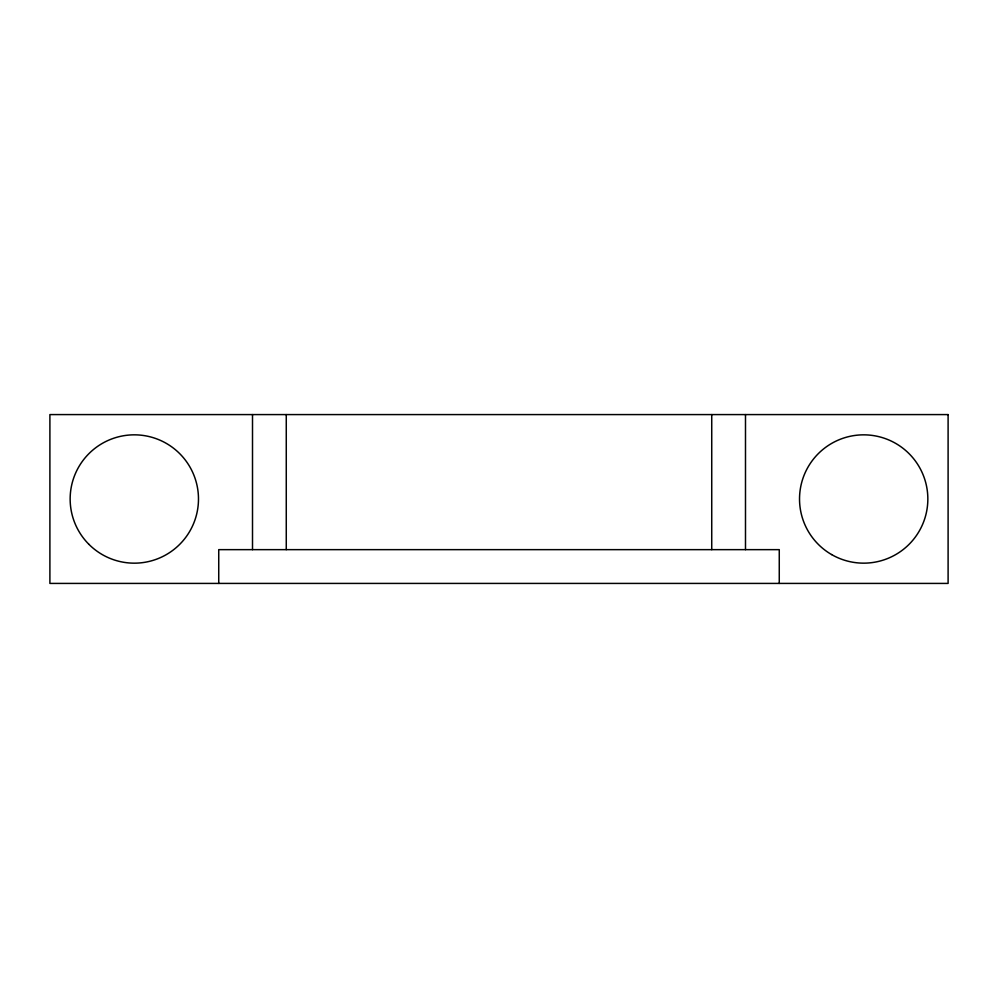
<?xml version="1.0" encoding="UTF-8"?>
<svg xmlns="http://www.w3.org/2000/svg" width="998" height="998" viewBox="0 0 998 998"><rect width="100%" height="100%" fill="white"/><g stroke="black" fill="none" stroke-linecap="round" stroke-linejoin="round"><path stroke-width="1.5" d="M779.263 583.418L779.263 549.649L218.737 549.649L218.737 583.418M745.494 414.582L745.494 549.649M711.736 414.582L711.736 549.649M286.264 414.582L286.264 549.649M252.506 414.582L252.506 549.649M948.1 414.582L49.9 414.582L49.9 583.418L948.1 583.418L948.1 414.582M88.947 544.372A64.159 64.159 0 0 0 196.294 515.604A64.159 64.159 0 0 0 117.714 437.024A64.159 64.159 0 0 0 88.947 544.372M831.608 554.564A64.159 64.159 0 0 0 927.841 499A64.159 64.159 0 0 0 831.608 443.436A64.159 64.159 0 0 0 831.608 554.564"/></g></svg>
